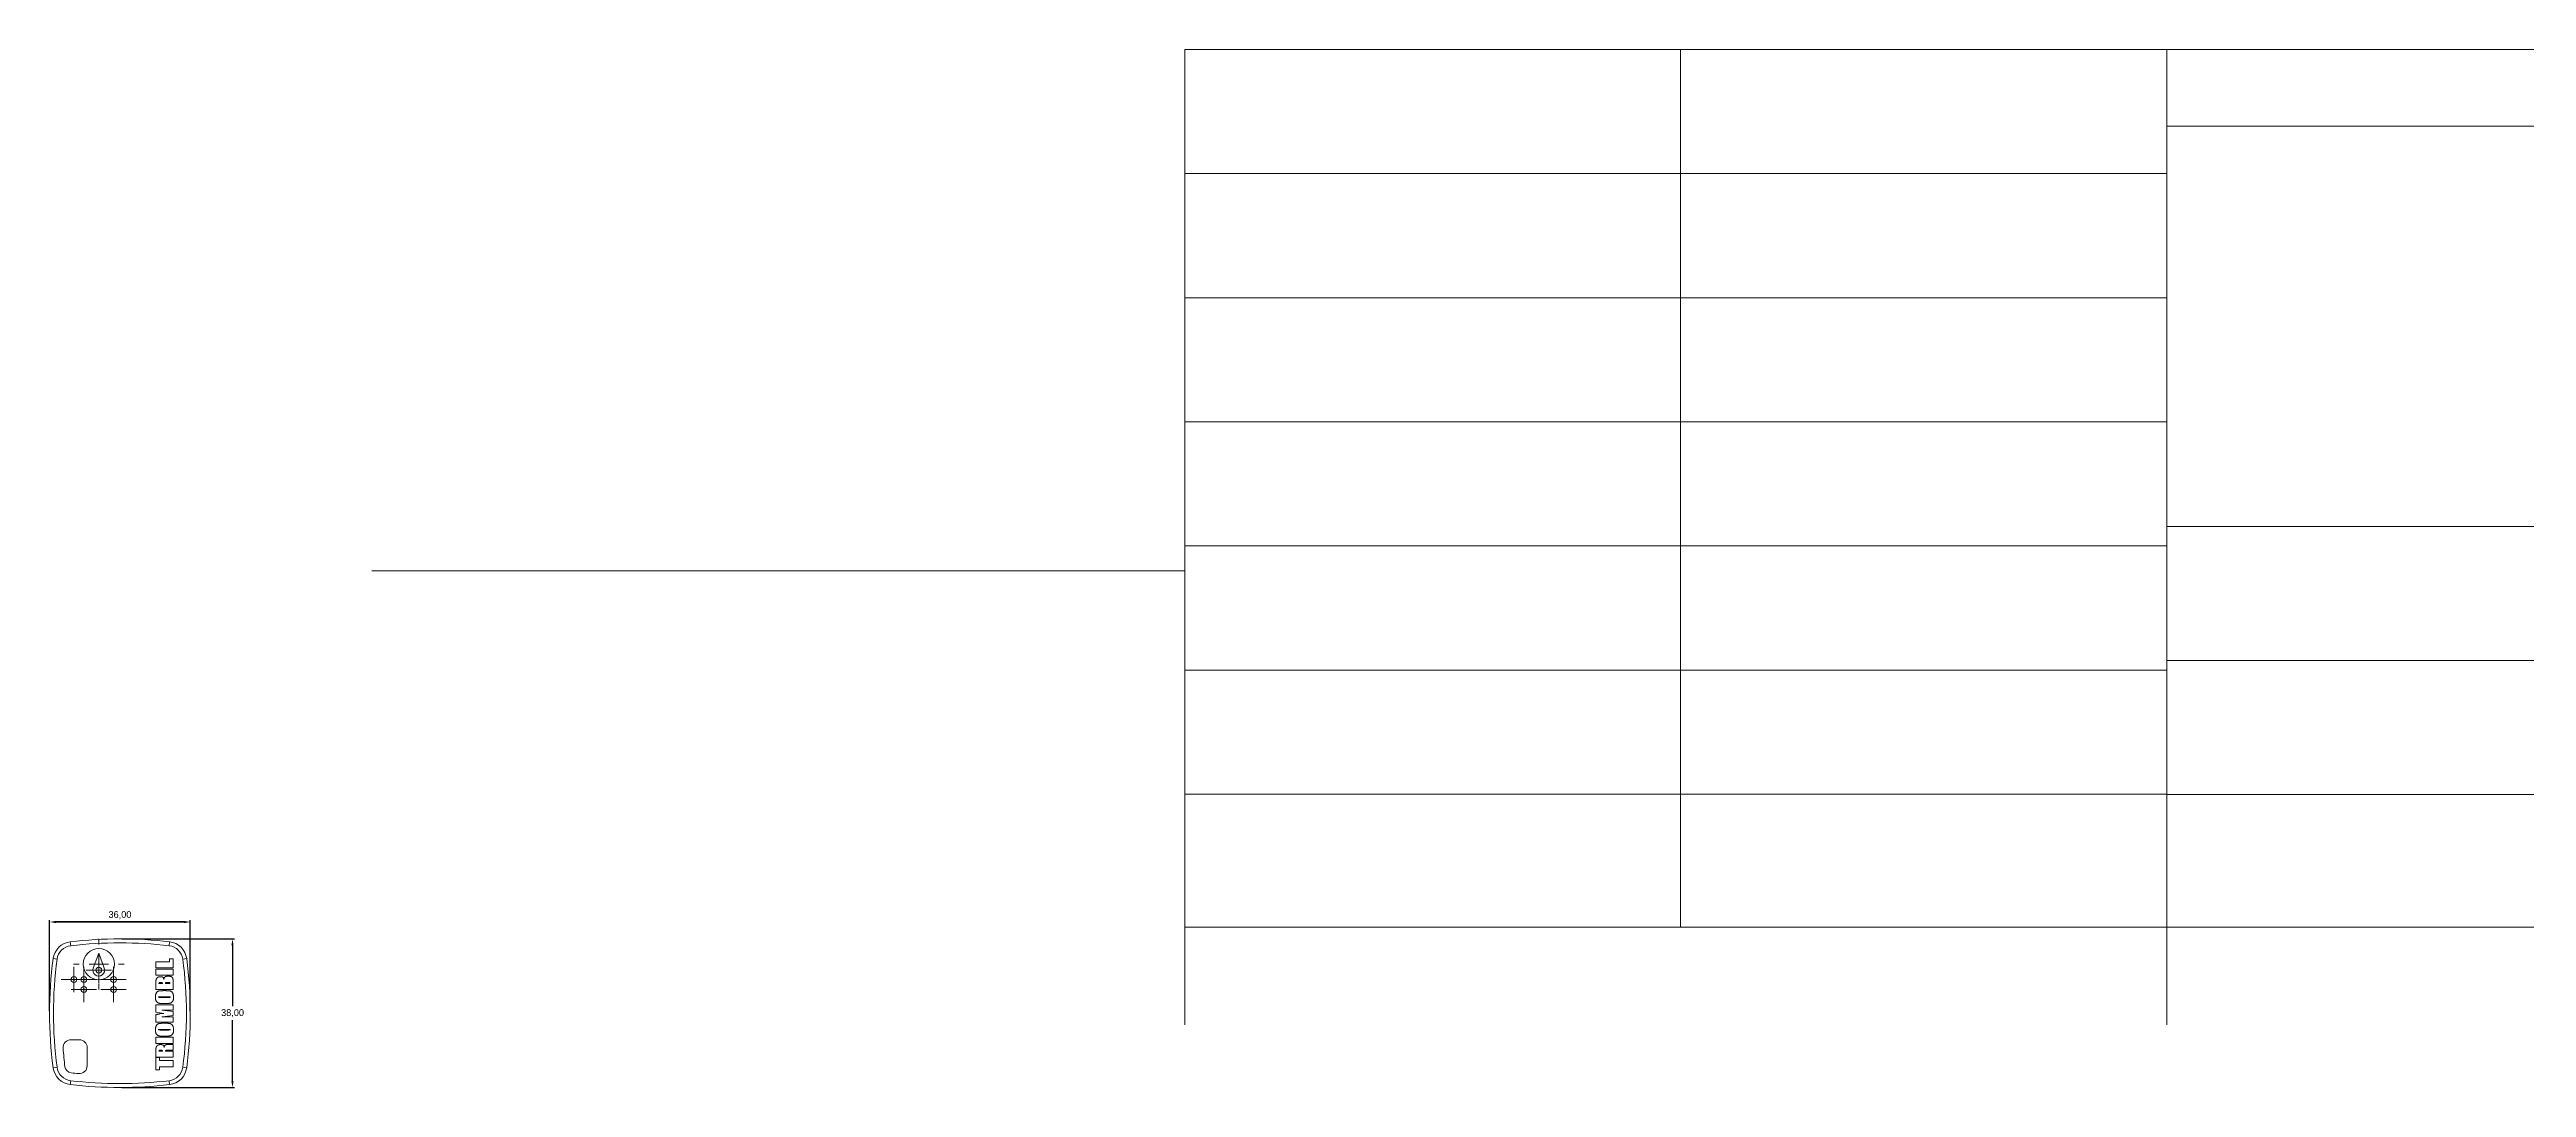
# Model space of a CAD drawing. Header units: millimetres. Extents: x 32 to 2762, y 32 to 2127.
# Drawn here: x 103 to 1370, y 95 to 626 of the extents above; entities that cross this region are included whole.
import ezdxf

# ---------------------------------------------------------------- set-up
doc = ezdxf.new("R2010")
doc.units = ezdxf.units.MM
doc.header["$PDSIZE"] = -1
doc.dimstyles.new('ISO-25', dxfattribs={"dimtxt": 2.5, "dimasz": 2.5, "dimexe": 1.25, "dimexo": 0.625, "dimtad": 1, "dimtxsty": 'Standard', "dimcen": 2.5, "dimadec": 0, "dimazin": 0, "dimtfac": 1, "dimtmove": 0, "dimatfit": 3, "dimfxl": 1, "dimarcsym": 0})

# ---------------------------------------------------------------- blocks, each defined once
blk = doc.blocks.new('SW_CENTERMARKSYMBOL_0')
at = {"color": 0, "linetype": 'Continuous', "lineweight": 0}
for p, q in [((-5, 0), (-6.5, 0)), ((0, 0), (-5, 0)), ((0, 5), (0, 6.5)), ((0, 0), (0, 5)), ((0, 0), (0, -5)), ((0, 0), (5, 0)), ((5, 0), (6.5, 0)), ((0, -5), (0, -6.5))]:
    blk.add_line(p, q, dxfattribs=at)
blk = doc.blocks.new('SW_CENTERMARKSYMBOL_1')
at = {"color": 0, "linetype": 'Continuous', "lineweight": 0}
for p, q in [((-5, 0), (-6.5, 0)), ((0, 0), (-5, 0)), ((0, 5), (0, 6.5)), ((0, 0), (0, 5)), ((0, 0), (0, -5)), ((0, 0), (5, 0)), ((5, 0), (6.5, 0)), ((0, -5), (0, -6.5))]:
    blk.add_line(p, q, dxfattribs=at)
blk = doc.blocks.new('SW_CENTERMARKSYMBOL_2')
at = {"color": 0, "linetype": 'Continuous', "lineweight": 0}
for p, q in [((-5, 0), (-6.5, 0)), ((0, 0), (-5, 0)), ((0, 5), (0, 6.5)), ((0, 0), (0, 5)), ((0, 0), (0, -5)), ((0, 0), (5, 0)), ((5, 0), (6.5, 0)), ((0, -5), (0, -6.5))]:
    blk.add_line(p, q, dxfattribs=at)
blk = doc.blocks.new('SW_CENTERMARKSYMBOL_3')
at = {"color": 0, "linetype": 'Continuous', "lineweight": 0}
for p, q in [((-5, 0), (-6.5, 0)), ((0, 0), (-5, 0)), ((0, 5), (0, 6.5)), ((0, 0), (0, 5)), ((0, 0), (0, -5)), ((0, 0), (5, 0)), ((5, 0), (6.5, 0)), ((0, -5), (0, -6.5))]:
    blk.add_line(p, q, dxfattribs=at)
blk = doc.blocks.new('SW_CENTERMARKSYMBOL_4')
at = {"color": 0, "linetype": 'Continuous', "lineweight": 0}
for p, q in [((-5, 0), (-6.5, 0)), ((0, 0), (-5, 0)), ((0, 5), (0, 6.5)), ((0, 0), (0, 5)), ((0, 0), (0, -5)), ((0, 0), (5, 0)), ((5, 0), (6.5, 0)), ((0, -5), (0, -6.5))]:
    blk.add_line(p, q, dxfattribs=at)
blk = doc.blocks.new('SW_CENTERMARKSYMBOL_5')
at = {"color": 0, "linetype": 'Continuous', "lineweight": 0}
for p, q in [((0, 10), (0, 13)), ((-10, 0), (-13, 0)), ((0, 0), (-5, 0)), ((0, 0), (0, 5)), ((0, 0), (0, -5)), ((0, 0), (5, 0)), ((10, 0), (13, 0)), ((0, -10), (0, -13))]:
    blk.add_line(p, q, dxfattribs=at)
blk = doc.blocks.new('SW_CENTERMARKSYMBOL_6')
at = {"color": 0, "linetype": 'Continuous', "lineweight": 0}
for p, q in [((-5, 0), (-6.5, 0)), ((0, 0), (-5, 0)), ((0, 5), (0, 6.5)), ((0, 0), (0, 5)), ((0, 0), (0, -5)), ((0, 0), (5, 0)), ((5, 0), (6.5, 0)), ((0, -5), (0, -6.5))]:
    blk.add_line(p, q, dxfattribs=at)
blk = doc.blocks.new('*D11')
at = {"color": 0, "lineweight": -2}
for p, q in [((139.8, 170.9), (197.4, 170.9)), ((196.4, 167.6), (196.4, 136.5)), ((196.4, 98.2), (196.4, 129.4)), ((139.8, 94.9), (197.4, 94.9))]:
    blk.add_line(p, q, dxfattribs=at)
at = {"color": 0}
for points in [[(196.9, 167.6), (195.8, 167.6), (196.4, 170.9)], [(195.8, 98.2), (196.9, 98.2), (196.4, 94.9)]]:
    blk.add_solid(points, dxfattribs=at)
at = {"layer": 'Defpoints', "color": 0}
for p in [(138.8, 170.9), (138.8, 94.9), (196.4, 94.9)]:
    blk.add_point(p, dxfattribs=at)
at = {"color": 0, "insert": (196.4, 132.9), "char_height": 3.5, "attachment_point": 5}
blk.add_mtext('38,00', dxfattribs=at)
blk = doc.blocks.new('*D12')
at = {"color": 0, "lineweight": -2}
for p, q in [((102.8, 133.9), (102.8, 180.6)), ((106.1, 179.6), (171.5, 179.6)), ((171.5, 179.6), (106.1, 179.6)), ((174.8, 133.9), (174.8, 180.6))]:
    blk.add_line(p, q, dxfattribs=at)
at = {"color": 0}
for points in [[(106.1, 180.1), (106.1, 179), (102.8, 179.6)], [(171.5, 179), (171.5, 180.1), (174.8, 179.6)]]:
    blk.add_solid(points, dxfattribs=at)
at = {"layer": 'Defpoints', "color": 0}
for p in [(174.8, 179.6), (102.8, 132.9), (174.8, 132.9)]:
    blk.add_point(p, dxfattribs=at)
at = {"color": 0, "insert": (138.8, 183.1), "char_height": 3.5, "attachment_point": 5}
blk.add_mtext('36,00', dxfattribs=at)

msp = doc.modelspace()

# ---------------------------------------------------------------- linework, layer by layer
at = {"color": 7, "linetype": 'Continuous', "lineweight": 0}
for p, q in [((683.541, 127), (683.541, 625.944)), ((683.541, 625.944), (2667, 625.944)), ((937.028, 625.944), (937.028, 176.854)), ((1185.737, 127), (1185.737, 625.944)), ((1536.626, 586.742), (1185.737, 586.742)), ((683.541, 562.444), (1185.737, 562.444)), ((683.541, 498.944), (1185.737, 498.944)), ((683.541, 435.444), (1185.737, 435.444)), ((1185.737, 381.946), (1536.626, 381.946)), ((683.541, 371.944), (1185.737, 371.944)), ((683.541, 359.244), (267.69, 359.244)), ((683.541, 308.444), (1185.737, 308.444)), ((1185.737, 313.366), (1536.626, 313.366)), ((683.541, 244.944), (1185.737, 244.944)), ((1185.737, 244.786), (1536.626, 244.786)), ((683.541, 176.854), (1536.626, 176.854))]:
    msp.add_line(p, q, dxfattribs=at)
at = {"color": 7, "linetype": 'Continuous', "lineweight": 15}
for p, q in [((113.616, 167.445), (113.382, 169.431)), ((163.96, 167.445), (164.194, 169.431)), ((104.638, 160.82), (106.62, 160.556)), ((128.016, 163.638), (125.159, 156.02)), ((128.016, 163.638), (130.804, 156.009)), ((157.11, 159.172), (164.062, 159.172)), ((157.11, 156.059), (157.11, 159.172)), ((166.034, 156.059), (157.11, 156.059)), ((157.11, 155.44), (166.034, 155.44)), ((157.11, 152.327), (157.11, 155.44)), ((166.034, 152.327), (157.11, 152.327)), ((164.062, 159.172), (164.062, 160.729)), ((164.062, 160.729), (166.034, 160.729)), ((166.034, 160.729), (166.034, 156.059)), ((166.034, 155.44), (166.034, 152.327)), ((170.956, 160.556), (172.938, 160.82)), ((157.11, 145.067), (157.11, 147.924)), ((166.034, 145.067), (157.11, 145.067)), ((158.77, 148.18), (160.53, 148.18)), ((163.488, 141.335), (159.42, 141.335)), ((159.42, 141.024), (163.553, 141.024)), ((160.823, 144.448), (162.321, 144.448)), ((162.091, 148.18), (164.374, 148.18)), ((163.647, 148.699), (162.817, 148.699)), ((163.067, 151.812), (163.877, 151.812)), ((166.034, 148.368), (166.034, 145.067)), ((157.11, 137.188), (166.034, 137.188)), ((157.11, 133.389), (157.11, 137.188)), ((161.179, 132.815), (157.11, 133.389)), ((157.11, 128.368), (157.11, 132.158)), ((166.034, 128.368), (157.11, 128.368)), ((159.075, 132.544), (161.179, 132.815)), ((166.034, 134.492), (160.15, 134.456)), ((160.15, 134.456), (166.034, 133.851)), ((166.034, 131.701), (160.254, 131.096)), ((160.254, 131.096), (166.034, 131.061)), ((162.321, 137.911), (160.823, 137.911)), ((160.823, 127.749), (162.321, 127.749)), ((166.034, 137.188), (166.034, 134.492)), ((166.034, 133.851), (166.034, 131.701)), ((166.034, 131.061), (166.034, 128.368)), ((113.757, 119.336), (118.032, 119.336)), ((122.032, 115.336), (122.032, 105.976)), ((157.11, 120.592), (166.034, 120.592)), ((157.11, 117.479), (157.11, 120.592)), ((166.034, 117.479), (157.11, 117.479)), ((163.488, 124.636), (159.42, 124.636)), ((159.42, 124.324), (163.553, 124.324)), ((162.321, 121.211), (160.823, 121.211)), ((163.626, 116.86), (166.034, 116.86)), ((166.034, 120.592), (166.034, 117.479)), ((166.034, 116.86), (166.034, 113.955)), ((104.638, 105.021), (106.62, 105.285)), ((157.11, 110.427), (157.11, 112.471)), ((166.034, 110.427), (157.11, 110.427)), ((157.11, 110.223), (159.081, 110.223)), ((157.11, 103.997), (157.11, 110.223)), ((159.081, 103.997), (157.11, 103.997)), ((158.77, 113.54), (160.534, 113.54)), ((159.081, 110.223), (159.081, 108.666)), ((159.081, 108.666), (166.034, 108.666)), ((166.034, 105.553), (159.081, 105.553)), ((159.081, 105.553), (159.081, 103.997)), ((159.838, 113.955), (159.35, 113.955)), ((162.091, 113.54), (166.034, 113.54)), ((166.034, 113.955), (163.025, 113.955)), ((166.034, 113.54), (166.034, 110.427)), ((166.034, 108.666), (166.034, 105.553)), ((170.956, 105.285), (172.938, 105.021)), ((113.382, 96.409), (113.616, 98.396)), ((164.194, 96.409), (163.96, 98.396))]:
    msp.add_line(p, q, dxfattribs=at)
for centre, radius in [((128.016, 158.049), 8), ((127.979, 154.963), 1.526), ((115.275, 150.117), 1.5), ((115.275, 150.117), 0.3), ((120.355, 150.132), 1.5), ((120.355, 145.092), 1.5), ((120.355, 150.132), 0.3), ((120.355, 145.092), 0.3), ((135.555, 150.12), 1.5), ((135.555, 145.04), 1.5), ((135.555, 150.12), 0.3), ((135.555, 145.04), 0.3)]:
    msp.add_circle(centre, radius, dxfattribs=at)
for centre, radius, start, end in [((114.55, 159.5), 10, 96.707947, 172.413615), ((114.55, 159.5), 8, 96.707947, 172.413615), ((138.788, -46.58), 217.5, 83.292053, 96.707947), ((138.788, -46.58), 215.5, 83.292053, 96.707947), ((163.026, 159.5), 8, 7.586385, 83.292053), ((163.026, 159.5), 10, 7.586385, 83.292053), ((314.116, 132.92), 211.328, 172.413615, 187.586385), ((314.116, 132.92), 209.328, 172.413615, 187.586385), ((127.979, 154.963), 3.012, 159.440939, 20.331505), ((-36.541, 132.92), 209.328, 352.413615, 7.586385), ((-36.541, 132.92), 211.328, 352.413615, 7.586385), ((113.757, 115.336), 4, 89.99935, 183.388848), ((258.24, 123.863), 148.735, 183.377829, 187.072914), ((118.032, 115.336), 4, 0, 90), ((114.55, 106.341), 10, 187.586385, 263.292053), ((114.55, 106.341), 8, 187.586385, 263.292053), ((114.366, 106.16), 3.778, 189.301702, 263.09839), ((132.674, 254.434), 153.178, 262.964612, 264.367548), ((118.032, 105.976), 4, 264.367548, 0), ((163.026, 106.341), 8, 276.707947, 352.413615), ((163.026, 106.341), 10, 276.707947, 352.413615), ((138.788, 312.42), 217.5, 263.292053, 276.707947), ((138.788, 312.42), 215.5, 263.292053, 276.707947)]:
    msp.add_arc(centre, radius, start, end, dxfattribs=at)
for points, knots in [([(156.902, 141.128), (156.905, 141.271), (156.912, 141.552), (156.957, 141.964), (157.035, 142.354), (157.142, 142.721), (157.28, 143.061), (157.452, 143.366), (157.649, 143.638), (157.879, 143.867), (158.125, 144.058), (158.383, 144.208), (158.649, 144.316), (158.883, 144.366), (159.084, 144.388), (159.26, 144.404), (159.461, 144.419), (159.685, 144.43), (159.935, 144.437), (160.209, 144.444), (160.508, 144.447), (160.715, 144.448), (160.823, 144.448)], [0, 0, 0, 0, 0.07115609, 0.13893408, 0.20436027, 0.26762877, 0.32804261, 0.3853716, 0.44022597, 0.49371908, 0.54536906, 0.59387776, 0.64078683, 0.68677204, 0.71180566, 0.7407992, 0.77403348, 0.81123739, 0.85215845, 0.89734738, 0.94680359, 1, 1, 1, 1]), ([(160.823, 137.911), (160.716, 137.911), (160.509, 137.912), (160.212, 137.915), (159.938, 137.919), (159.689, 137.93), (159.464, 137.938), (159.262, 137.952), (159.085, 137.966), (158.881, 137.989), (158.644, 138.036), (158.376, 138.139), (158.119, 138.282), (157.874, 138.464), (157.649, 138.684), (157.452, 138.942), (157.282, 139.233), (157.144, 139.557), (157.036, 139.911), (156.959, 140.294), (156.911, 140.702), (156.905, 140.983), (156.902, 141.128)], [0, 0, 0, 0, 0.053608009, 0.103427861, 0.148920116, 0.190646336, 0.228314806, 0.261956867, 0.291838231, 0.317461837, 0.364773927, 0.412243015, 0.460839878, 0.511740483, 0.564390982, 0.618057073, 0.673872393, 0.732566435, 0.794313299, 0.859251815, 0.92766065, 1, 1, 1, 1]), ([(157.11, 147.924), (157.11, 148.033), (157.112, 148.243), (157.119, 148.55), (157.134, 148.837), (157.154, 149.105), (157.177, 149.355), (157.208, 149.585), (157.245, 149.796), (157.287, 149.99), (157.337, 150.17), (157.401, 150.339), (157.474, 150.499), (157.557, 150.652), (157.654, 150.794), (157.761, 150.927), (157.881, 151.05), (158.01, 151.167), (158.156, 151.272), (158.321, 151.361), (158.503, 151.437), (158.705, 151.498), (158.923, 151.547), (159.162, 151.58), (159.418, 151.602), (159.595, 151.604), (159.686, 151.605)], [0, 0, 0, 0, 0.06213354, 0.12057516, 0.17535774, 0.22649506, 0.27432278, 0.31860711, 0.35941505, 0.39676457, 0.43209075, 0.46642387, 0.49975728, 0.53296289, 0.56545588, 0.59799294, 0.63056669, 0.66362956, 0.69751449, 0.73306311, 0.77060781, 0.81040103, 0.85314839, 0.89874242, 0.94774633, 1, 1, 1, 1]), ([(159.42, 141.335), (159.373, 141.335), (159.283, 141.336), (159.155, 141.332), (159.042, 141.329), (158.944, 141.324), (158.86, 141.318), (158.792, 141.31), (158.736, 141.303), (158.685, 141.288), (158.637, 141.268), (158.594, 141.233), (158.567, 141.188), (158.564, 141.154), (158.562, 141.137)], [0, 0, 0, 0, 0.15082358, 0.28455206, 0.40457432, 0.50924884, 0.5969264, 0.67112084, 0.72832521, 0.77282075, 0.83877824, 0.89473663, 0.94618231, 1, 1, 1, 1]), ([(158.562, 141.137), (158.564, 141.135), (158.569, 141.127), (158.589, 141.118), (158.616, 141.099), (158.648, 141.078), (158.689, 141.061), (158.74, 141.054), (158.809, 141.043), (158.895, 141.036), (159.001, 141.032), (159.124, 141.026), (159.266, 141.026), (159.367, 141.024), (159.42, 141.024)], [0, 0, 0, 0, 0.0091996, 0.03318924, 0.07044479, 0.12251813, 0.16215123, 0.2202473, 0.29830853, 0.39808925, 0.51597348, 0.65775487, 0.81783855, 1, 1, 1, 1]), ([(159.509, 148.699), (159.45, 148.698), (159.341, 148.697), (159.193, 148.684), (159.075, 148.666), (158.986, 148.634), (158.92, 148.596), (158.871, 148.552), (158.831, 148.506), (158.798, 148.432), (158.779, 148.322), (158.773, 148.23), (158.77, 148.18)], [0, 0, 0, 0, 0.16761702, 0.30676507, 0.41821058, 0.50254002, 0.57150695, 0.63197724, 0.68717181, 0.74100439, 0.85781695, 1, 1, 1, 1]), ([(160.529, 148.226), (160.528, 148.273), (160.526, 148.36), (160.503, 148.475), (160.463, 148.563), (160.411, 148.618), (160.352, 148.64), (160.289, 148.656), (160.207, 148.67), (160.106, 148.681), (159.984, 148.688), (159.843, 148.695), (159.683, 148.698), (159.569, 148.699), (159.509, 148.699)], [0, 0, 0, 0, 0.107580107, 0.19495695, 0.264280627, 0.323837119, 0.358294207, 0.406253532, 0.469462515, 0.545616321, 0.637359468, 0.743657985, 0.864515375, 1, 1, 1, 1]), ([(159.686, 151.605), (159.748, 151.604), (159.868, 151.603), (160.041, 151.586), (160.2, 151.56), (160.345, 151.525), (160.477, 151.478), (160.597, 151.421), (160.703, 151.354), (160.795, 151.274), (160.879, 151.183), (160.949, 151.076), (161.015, 150.957), (161.071, 150.823), (161.118, 150.674), (161.156, 150.511), (161.189, 150.333), (161.202, 150.209), (161.209, 150.145)], [0, 0, 0, 0, 0.07742867, 0.1490902, 0.21592378, 0.27762945, 0.3355364, 0.39002548, 0.44211296, 0.49175569, 0.54178475, 0.5946149, 0.65064114, 0.71126921, 0.77555296, 0.84477063, 0.92002144, 1, 1, 1, 1]), ([(160.53, 148.18), (160.53, 148.183), (160.533, 148.198), (160.531, 148.213), (160.529, 148.226)], [0.392203083, 0.392203083, 0.392203083, 0.392203083, 0.50291196, 1, 1, 1, 1]), ([(161.209, 150.145), (161.218, 150.219), (161.236, 150.361), (161.277, 150.565), (161.328, 150.752), (161.391, 150.922), (161.466, 151.074), (161.55, 151.212), (161.646, 151.333), (161.755, 151.436), (161.874, 151.527), (162.007, 151.603), (162.153, 151.668), (162.311, 151.721), (162.482, 151.762), (162.665, 151.79), (162.861, 151.808), (162.997, 151.811), (163.067, 151.812)], [0, 0, 0, 0, 0.078804769, 0.151959578, 0.220462389, 0.284203699, 0.3442606, 0.400955123, 0.455267335, 0.507628382, 0.560080549, 0.613822818, 0.669818879, 0.729161399, 0.790544411, 0.856209688, 0.925934733, 1, 1, 1, 1]), ([(162.817, 148.699), (162.775, 148.699), (162.697, 148.698), (162.586, 148.693), (162.489, 148.686), (162.405, 148.675), (162.334, 148.66), (162.277, 148.645), (162.232, 148.624), (162.188, 148.59), (162.152, 148.527), (162.12, 148.435), (162.101, 148.316), (162.094, 148.228), (162.091, 148.18)], [0, 0, 0, 0, 0.11633266, 0.21915925, 0.31011461, 0.38937887, 0.45574598, 0.51073579, 0.556006, 0.59257584, 0.66464682, 0.75447869, 0.86500684, 1, 1, 1, 1]), ([(162.321, 144.448), (162.426, 144.448), (162.629, 144.447), (162.922, 144.444), (163.192, 144.439), (163.437, 144.431), (163.659, 144.42), (163.858, 144.407), (164.033, 144.393), (164.235, 144.37), (164.47, 144.323), (164.738, 144.219), (164.996, 144.075), (165.242, 143.89), (165.472, 143.666), (165.673, 143.401), (165.845, 143.099), (165.989, 142.763), (166.101, 142.394), (166.184, 141.997), (166.233, 141.571), (166.238, 141.278), (166.241, 141.128)], [0, 0, 0, 0, 0.05210775, 0.10047675, 0.14484181, 0.1852135, 0.22186981, 0.25480679, 0.28376612, 0.30879041, 0.35522448, 0.40182509, 0.450152, 0.50092299, 0.5536431, 0.60815773, 0.66490066, 0.72511024, 0.78858678, 0.85519643, 0.92539894, 1, 1, 1, 1]), ([(166.241, 141.128), (166.239, 140.989), (166.233, 140.718), (166.189, 140.322), (166.115, 139.947), (166.012, 139.595), (165.881, 139.269), (165.714, 138.975), (165.519, 138.713), (165.294, 138.487), (165.049, 138.298), (164.792, 138.151), (164.524, 138.045), (164.288, 137.993), (164.085, 137.971), (163.907, 137.955), (163.704, 137.94), (163.476, 137.929), (163.223, 137.922), (162.945, 137.915), (162.641, 137.912), (162.431, 137.911), (162.321, 137.911)], [0, 0, 0, 0, 0.06936191, 0.13583493, 0.19934716, 0.26060818, 0.31913876, 0.3751603, 0.42931583, 0.48273595, 0.53429546, 0.58353235, 0.63094937, 0.67811757, 0.70374436, 0.73365273, 0.76758755, 0.80554378, 0.84780679, 0.89439315, 0.94503147, 1, 1, 1, 1]), ([(164.581, 141.123), (164.579, 141.142), (164.576, 141.18), (164.542, 141.231), (164.487, 141.267), (164.427, 141.289), (164.363, 141.303), (164.294, 141.31), (164.207, 141.319), (164.1, 141.324), (163.974, 141.329), (163.829, 141.332), (163.665, 141.336), (163.549, 141.335), (163.488, 141.335)], [0, 0, 0, 0, 0.0485852, 0.09602017, 0.1480294, 0.21256679, 0.25604855, 0.31391831, 0.3881166, 0.47858284, 0.58538057, 0.70718023, 0.84539452, 1, 1, 1, 1]), ([(163.553, 141.024), (163.614, 141.024), (163.73, 141.023), (163.893, 141.025), (164.036, 141.028), (164.158, 141.033), (164.26, 141.038), (164.342, 141.043), (164.405, 141.051), (164.458, 141.061), (164.506, 141.075), (164.543, 141.096), (164.572, 141.105), (164.579, 141.118), (164.581, 141.123)], [0, 0, 0, 0, 0.17501954, 0.33146059, 0.46779419, 0.58405049, 0.68173832, 0.76097202, 0.82033545, 0.86134331, 0.91816716, 0.95905785, 0.98538822, 1, 1, 1, 1]), ([(164.374, 148.18), (164.37, 148.225), (164.364, 148.307), (164.341, 148.42), (164.304, 148.511), (164.262, 148.574), (164.216, 148.613), (164.17, 148.637), (164.112, 148.655), (164.042, 148.672), (163.96, 148.684), (163.867, 148.694), (163.761, 148.698), (163.687, 148.699), (163.647, 148.699)], [0, 0, 0, 0, 0.1266891, 0.23376566, 0.32685614, 0.40622231, 0.4465848, 0.4954291, 0.55378027, 0.62016853, 0.6995496, 0.78768208, 0.88773822, 1, 1, 1, 1]), ([(163.877, 151.812), (163.949, 151.811), (164.088, 151.809), (164.29, 151.798), (164.478, 151.777), (164.654, 151.748), (164.816, 151.711), (164.965, 151.666), (165.099, 151.61), (165.223, 151.549), (165.334, 151.477), (165.437, 151.396), (165.53, 151.302), (165.615, 151.198), (165.689, 151.084), (165.757, 150.96), (165.813, 150.824), (165.863, 150.675), (165.903, 150.503), (165.938, 150.3), (165.969, 150.063), (165.992, 149.792), (166.012, 149.485), (166.024, 149.143), (166.032, 148.767), (166.033, 148.505), (166.034, 148.368)], [0, 0, 0, 0, 0.04482262, 0.08666802, 0.12599616, 0.16288615, 0.19745848, 0.22953735, 0.25975761, 0.28808549, 0.31537446, 0.34247349, 0.36963319, 0.39741686, 0.42563835, 0.45473327, 0.48508285, 0.5170465, 0.55275753, 0.59552065, 0.64512671, 0.70161995, 0.76542728, 0.83656984, 0.91475494, 1, 1, 1, 1]), ([(156.902, 124.428), (156.905, 124.572), (156.912, 124.853), (156.957, 125.264), (157.035, 125.654), (157.142, 126.022), (157.28, 126.362), (157.452, 126.667), (157.649, 126.938), (157.879, 127.168), (158.125, 127.358), (158.383, 127.509), (158.649, 127.617), (158.883, 127.666), (159.084, 127.688), (159.26, 127.705), (159.461, 127.719), (159.685, 127.73), (159.935, 127.738), (160.209, 127.745), (160.508, 127.747), (160.715, 127.748), (160.823, 127.749)], [0, 0, 0, 0, 0.07115609, 0.13893408, 0.20436027, 0.26762877, 0.32804261, 0.3853716, 0.44022597, 0.49371908, 0.54536906, 0.59387776, 0.64078683, 0.68677204, 0.71180566, 0.7407992, 0.77403348, 0.81123739, 0.85215845, 0.89734738, 0.94680359, 1, 1, 1, 1]), ([(157.11, 132.158), (157.264, 132.188), (157.58, 132.248), (158.061, 132.346), (158.562, 132.441), (158.902, 132.509), (159.075, 132.544)], [0, 0, 0, 0, 0.23579309, 0.48094787, 0.73579196, 1, 1, 1, 1]), ([(162.321, 127.749), (162.426, 127.748), (162.629, 127.748), (162.922, 127.744), (163.192, 127.74), (163.437, 127.732), (163.659, 127.72), (163.858, 127.708), (164.033, 127.694), (164.235, 127.671), (164.47, 127.623), (164.738, 127.52), (164.996, 127.376), (165.242, 127.19), (165.472, 126.967), (165.673, 126.701), (165.845, 126.4), (165.989, 126.063), (166.101, 125.695), (166.184, 125.297), (166.233, 124.872), (166.238, 124.579), (166.241, 124.428)], [0, 0, 0, 0, 0.05210775, 0.10047675, 0.14484181, 0.1852135, 0.22186981, 0.25480679, 0.28376612, 0.30879041, 0.35522448, 0.40182509, 0.450152, 0.50092299, 0.5536431, 0.60815773, 0.66490066, 0.72511024, 0.78858678, 0.85519643, 0.92539894, 1, 1, 1, 1]), ([(160.823, 121.211), (160.716, 121.212), (160.509, 121.212), (160.212, 121.216), (159.938, 121.219), (159.689, 121.231), (159.464, 121.239), (159.262, 121.253), (159.085, 121.266), (158.881, 121.289), (158.644, 121.337), (158.376, 121.439), (158.119, 121.583), (157.874, 121.764), (157.649, 121.984), (157.452, 122.242), (157.282, 122.533), (157.144, 122.857), (157.036, 123.212), (156.959, 123.594), (156.911, 124.003), (156.905, 124.284), (156.902, 124.428)], [0, 0, 0, 0, 0.05360801, 0.10342786, 0.14892012, 0.19064634, 0.22831481, 0.26195687, 0.29183823, 0.31746184, 0.36477393, 0.41224301, 0.46083988, 0.51174048, 0.56439098, 0.61805707, 0.67387239, 0.73256644, 0.7943133, 0.85925182, 0.92766065, 1, 1, 1, 1]), ([(157.11, 112.471), (157.11, 112.628), (157.11, 112.929), (157.117, 113.362), (157.128, 113.758), (157.143, 114.115), (157.159, 114.435), (157.184, 114.717), (157.211, 114.96), (157.24, 115.173), (157.283, 115.361), (157.333, 115.537), (157.401, 115.702), (157.478, 115.86), (157.572, 116.007), (157.675, 116.147), (157.793, 116.277), (157.923, 116.399), (158.07, 116.507), (158.233, 116.605), (158.416, 116.683), (158.616, 116.747), (158.833, 116.8), (159.069, 116.834), (159.322, 116.858), (159.497, 116.859), (159.587, 116.86)], [0, 0, 0, 0, 0.07972582, 0.15313635, 0.2202432, 0.28104977, 0.33529239, 0.38303112, 0.42480553, 0.46010829, 0.49192488, 0.52289158, 0.55311348, 0.58262045, 0.61214023, 0.64161132, 0.67120014, 0.70115956, 0.73200522, 0.76392497, 0.79753325, 0.83309093, 0.87069805, 0.91101694, 0.95407603, 1, 1, 1, 1]), ([(159.42, 124.636), (159.373, 124.636), (159.283, 124.637), (159.155, 124.632), (159.042, 124.63), (158.944, 124.625), (158.86, 124.619), (158.792, 124.61), (158.736, 124.604), (158.685, 124.589), (158.637, 124.568), (158.594, 124.533), (158.567, 124.488), (158.564, 124.455), (158.562, 124.438)], [0, 0, 0, 0, 0.15082358, 0.28455206, 0.40457432, 0.50924884, 0.5969264, 0.67112084, 0.72832521, 0.77282075, 0.83877824, 0.89473663, 0.94618231, 1, 1, 1, 1]), ([(158.562, 124.438), (158.564, 124.436), (158.569, 124.427), (158.589, 124.419), (158.616, 124.4), (158.648, 124.378), (158.689, 124.362), (158.74, 124.354), (158.809, 124.344), (158.895, 124.336), (159.001, 124.332), (159.124, 124.326), (159.266, 124.326), (159.367, 124.325), (159.42, 124.324)], [0, 0, 0, 0, 0.0091996, 0.03318924, 0.07044479, 0.12251813, 0.16215123, 0.2202473, 0.29830853, 0.39808925, 0.51597348, 0.65775487, 0.81783855, 1, 1, 1, 1]), ([(159.587, 116.86), (159.669, 116.86), (159.827, 116.858), (160.055, 116.842), (160.262, 116.815), (160.45, 116.778), (160.618, 116.73), (160.766, 116.672), (160.896, 116.603), (161.006, 116.519), (161.1, 116.424), (161.179, 116.313), (161.25, 116.19), (161.305, 116.048), (161.353, 115.894), (161.386, 115.724), (161.409, 115.539), (161.415, 115.411), (161.418, 115.344)], [0, 0, 0, 0, 0.089185, 0.17152232, 0.24727021, 0.31606858, 0.37900216, 0.43641095, 0.48917498, 0.53774844, 0.58545333, 0.63414708, 0.68537227, 0.7398404, 0.79810895, 0.86034973, 0.92772786, 1, 1, 1, 1]), ([(161.418, 115.344), (161.422, 115.404), (161.43, 115.52), (161.453, 115.687), (161.483, 115.841), (161.521, 115.98), (161.57, 116.106), (161.627, 116.219), (161.691, 116.319), (161.788, 116.428), (161.913, 116.54), (162.056, 116.654), (162.191, 116.738), (162.307, 116.784), (162.409, 116.808), (162.509, 116.822), (162.634, 116.832), (162.783, 116.844), (162.959, 116.851), (163.159, 116.856), (163.384, 116.859), (163.543, 116.86), (163.626, 116.86)], [0, 0, 0, 0, 0.05774997, 0.11165364, 0.16138485, 0.20768576, 0.25053908, 0.29066031, 0.32848737, 0.36414813, 0.43056739, 0.48896563, 0.53921326, 0.58322134, 0.60774803, 0.63972314, 0.67981755, 0.72766373, 0.78372908, 0.84805036, 0.92013881, 1, 1, 1, 1]), ([(166.241, 124.428), (166.239, 124.29), (166.233, 124.018), (166.189, 123.622), (166.115, 123.248), (166.012, 122.896), (165.881, 122.57), (165.714, 122.276), (165.519, 122.013), (165.294, 121.787), (165.049, 121.599), (164.792, 121.451), (164.524, 121.345), (164.288, 121.293), (164.085, 121.272), (163.907, 121.255), (163.704, 121.241), (163.476, 121.23), (163.223, 121.222), (162.945, 121.215), (162.641, 121.213), (162.431, 121.212), (162.321, 121.211)], [0, 0, 0, 0, 0.06936191, 0.13583493, 0.19934716, 0.26060818, 0.31913876, 0.3751603, 0.42931583, 0.48273595, 0.53429546, 0.58353235, 0.63094937, 0.67811757, 0.70374436, 0.73365273, 0.76758755, 0.80554378, 0.84780679, 0.89439315, 0.94503147, 1, 1, 1, 1]), ([(164.581, 124.423), (164.579, 124.443), (164.576, 124.481), (164.542, 124.531), (164.487, 124.567), (164.427, 124.589), (164.363, 124.604), (164.294, 124.61), (164.207, 124.619), (164.1, 124.625), (163.974, 124.63), (163.829, 124.632), (163.665, 124.637), (163.549, 124.636), (163.488, 124.636)], [0, 0, 0, 0, 0.0485852, 0.09602017, 0.1480294, 0.21256679, 0.25604855, 0.31391831, 0.3881166, 0.47858284, 0.58538057, 0.70718023, 0.84539452, 1, 1, 1, 1]), ([(163.553, 124.324), (163.614, 124.324), (163.73, 124.324), (163.893, 124.326), (164.036, 124.328), (164.158, 124.334), (164.26, 124.338), (164.342, 124.344), (164.405, 124.352), (164.458, 124.362), (164.506, 124.376), (164.543, 124.396), (164.572, 124.405), (164.579, 124.419), (164.581, 124.423)], [0, 0, 0, 0, 0.17501954, 0.33146059, 0.46779419, 0.58405049, 0.68173832, 0.76097202, 0.82033545, 0.86134331, 0.91816716, 0.95905785, 0.98538822, 1, 1, 1, 1]), ([(159.35, 113.955), (159.294, 113.953), (159.191, 113.951), (159.053, 113.929), (158.946, 113.894), (158.872, 113.836), (158.827, 113.768), (158.793, 113.697), (158.774, 113.62), (158.771, 113.567), (158.77, 113.54)], [0, 0, 0, 0, 0.20775559, 0.37411275, 0.50920269, 0.6147683, 0.71126772, 0.80499507, 0.90086503, 1, 1, 1, 1]), ([(160.534, 113.54), (160.53, 113.592), (160.522, 113.693), (160.476, 113.804), (160.423, 113.863), (160.379, 113.888), (160.323, 113.908), (160.253, 113.926), (160.168, 113.938), (160.071, 113.948), (159.959, 113.954), (159.88, 113.955), (159.838, 113.955)], [0, 0, 0, 0, 0.16609222, 0.32259889, 0.36504739, 0.41738816, 0.47979613, 0.55589274, 0.64609453, 0.74947633, 0.86797399, 1, 1, 1, 1]), ([(163.025, 113.955), (162.972, 113.955), (162.872, 113.954), (162.729, 113.949), (162.604, 113.943), (162.496, 113.933), (162.404, 113.921), (162.329, 113.905), (162.27, 113.886), (162.213, 113.859), (162.16, 113.81), (162.121, 113.734), (162.094, 113.643), (162.092, 113.576), (162.091, 113.54)], [0, 0, 0, 0, 0.13520472, 0.25529848, 0.3630462, 0.45447317, 0.53387927, 0.59882163, 0.65117256, 0.69127507, 0.75864829, 0.82966591, 0.90868759, 1, 1, 1, 1])]:
    msp.add_open_spline(points, degree=3, knots=knots, dxfattribs=at)

# ---------------------------------------------------------------- block references
at = {"color": 7, "linetype": 'Continuous', "lineweight": 0}
for name, p in [('SW_CENTERMARKSYMBOL_5', (128.016, 158.049)), ('SW_CENTERMARKSYMBOL_4', (115.275, 150.117)), ('SW_CENTERMARKSYMBOL_3', (120.355, 150.132)), ('SW_CENTERMARKSYMBOL_6', (127.979, 154.963)), ('SW_CENTERMARKSYMBOL_1', (135.555, 150.12)), ('SW_CENTERMARKSYMBOL_2', (120.355, 145.092)), ('SW_CENTERMARKSYMBOL_0', (135.555, 145.04))]:
    msp.add_blockref(name, p, dxfattribs=at)

# ---------------------------------------------------------------- dimensions: what is measured, and where the dimension line sits
dim = msp.add_linear_dim(base=(174.788, 179.557), p1=(102.788, 132.92), p2=(174.788, 132.92), dimstyle='ISO-25', override={"dimtxt": 3.5, "dimasz": 3.302, "dimexe": 1, "dimexo": 1, "dimgap": 1.524, "dimtih": 1, "dimtoh": 1, "dimlfac": 0.5, "dimzin": 0, "dimadec": 2, "dimtzin": 0})
dim.commit()
dim.dimension.update_dxf_attribs({"geometry": '*D12', "text_midpoint": (138.788, 183.123)})
dim = msp.add_linear_dim(base=(196.384, 94.92), p1=(138.788, 170.92), p2=(138.788, 94.92), angle=90, dimstyle='ISO-25', override={"dimtxt": 3.5, "dimasz": 3.302, "dimexe": 1, "dimexo": 1, "dimgap": 1.524, "dimtih": 1, "dimtoh": 1, "dimlfac": 0.5, "dimzin": 0, "dimadec": 2, "dimtzin": 0})
dim.commit()
dim.dimension.update_dxf_attribs({"geometry": '*D11', "text_midpoint": (196.384, 132.92)})

doc.saveas('drawing.dxf')
